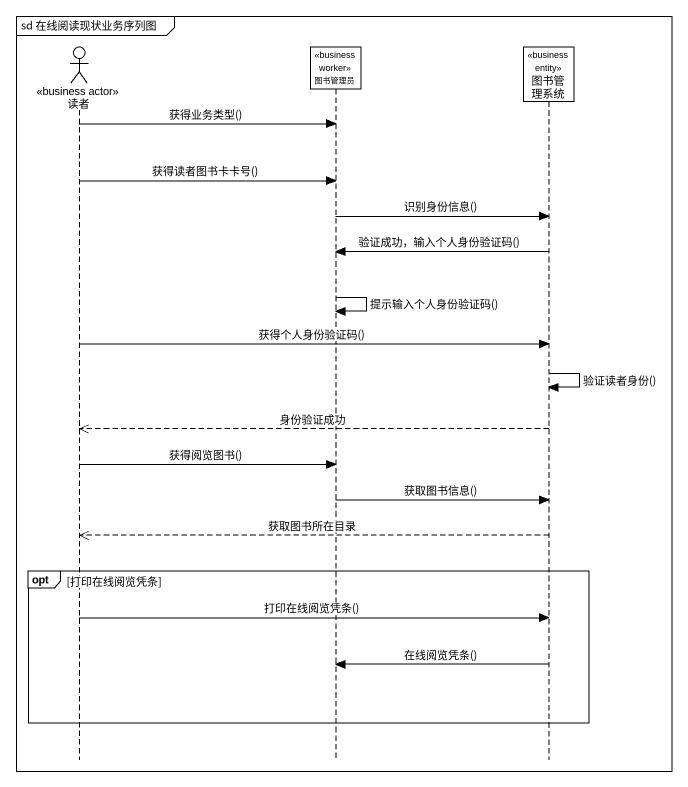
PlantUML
@startuml
mainframe sd 在线阅读现状业务序列图
hide footbox
actor 读者 <<business actor>>
participant 图书管理员 <<business worker>>
participant 图书管理系统 <<business entity>>

读者 -> 图书管理员 : 获得业务类型()
读者 -> 图书管理员 : 获得读者图书卡卡号()
图书管理员 -> 图书管理系统 : 识别身份信息()
图书管理系统 -> 图书管理员 : 验证成功，输入个人身份验证码()
图书管理员 -> 图书管理员 : 提示输入个人身份验证码()
读者 -> 图书管理系统 : 获得个人身份验证码()
图书管理系统 -> 图书管理系统 : 验证读者身份()
图书管理系统 -->> 读者 : 身份验证成功
读者 -> 图书管理员 : 获得阅览图书()
图书管理员 -> 图书管理系统 : 获取图书信息()
图书管理系统 -->> 读者 : 获取图书所在目录
opt 打印在线阅览凭条
  读者 -> 图书管理系统 : 打印在线阅览凭条()
  图书管理系统 -> 图书管理员 : 在线阅览凭条()
end
@enduml
